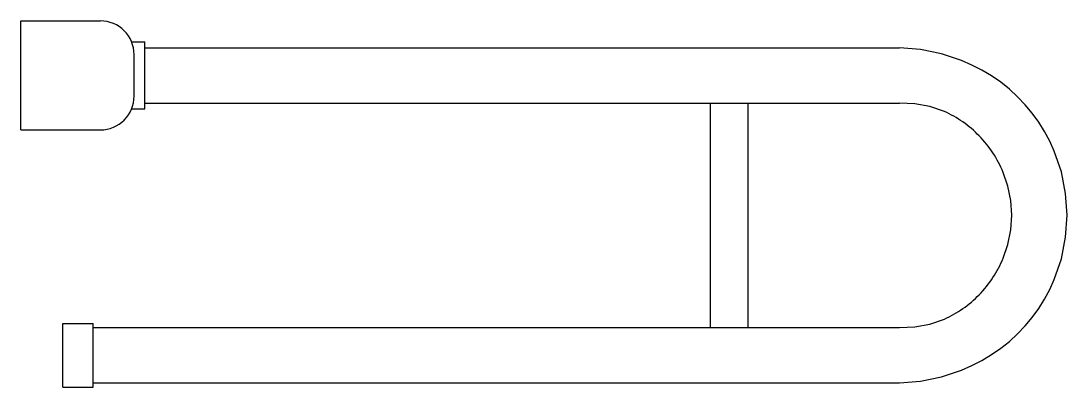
# Model space of a CAD drawing. Extents: x -0.088 to 0.536, y 72.945 to 73.164.
import ezdxf

# ---------------------------------------------------------------- set-up
doc = ezdxf.new("R2010")
doc.units = 0
doc.header["$LTSCALE"] = 0.224
doc.header["$MEASUREMENT"] = 0
doc.linetypes.add('CONTINU', pattern=[0])
doc.layers.get('0').update_dxf_attribs({"linetype": 'CONTINUOUS'})

msp = doc.modelspace()

# ---------------------------------------------------------------- linework, layer by layer
at = {"linetype": 'CONTINU'}
for points in [[(-0.08786, 73.16362), (-0.04036, 73.16362)], [(-0.08786, 73.09862), (-0.08786, 73.16362)], [(-0.02182, 73.15112), (-0.01402, 73.15112)], [(-0.01402, 73.11112), (-0.01402, 73.15112)], [(-0.01402, 73.14762), (0.43623, 73.14762)], [(0.53623, 73.04762), (0.53538, 73.06066), (0.53282, 73.0735), (0.52862, 73.08588), (0.52591, 73.09185), (0.52281, 73.09762), (0.51934, 73.10317), (0.51548, 73.1085), (0.51128, 73.11356), (0.50674, 73.11833), (0.50185, 73.12282), (0.49666, 73.12697), (0.49121, 73.13076), (0.48547, 73.13422), (0.4795, 73.1373), (0.47335, 73.14), (0.46132, 73.14404), (0.44888, 73.14662), (0.43623, 73.14762)], [(-0.02036, 73.11862), (-0.02036, 73.14361)], [(-0.01402, 73.11462), (0.43623, 73.11462)], [(0.32343, 72.98062), (0.32343, 73.11462)], [(0.34603, 72.98062), (0.34603, 73.11462)], [(-0.02182, 73.11112), (-0.01402, 73.11112)], [(-0.08786, 73.09862), (-0.04036, 73.09862)], [(0.43623, 72.94762), (0.44888, 72.94861), (0.46132, 72.95119), (0.47335, 72.95523), (0.4795, 72.95793), (0.48547, 72.96101), (0.49121, 72.96447), (0.49666, 72.96826), (0.50185, 72.97241), (0.50674, 72.9769), (0.51128, 72.98167), (0.51548, 72.98673), (0.51934, 72.99206), (0.52281, 72.99761), (0.52591, 73.00338), (0.52862, 73.00935), (0.53282, 73.02173), (0.53538, 73.03457), (0.53623, 73.04762)], [(-0.06277, 72.98312), (-0.04477, 72.98312)], [(-0.06277, 72.94512), (-0.06277, 72.98312)], [(-0.04477, 72.94512), (-0.04477, 72.98312)], [(-0.04477, 72.98062), (0.43623, 72.98062)], [(-0.06277, 72.94512), (-0.04477, 72.94512)], [(-0.04477, 72.94762), (0.43623, 72.94762)]]:
    msp.add_lwpolyline(points, dxfattribs=at)
for points in [[(-0.02036, 73.14361, 0.414219), (-0.04036, 73.16362)], [(-0.04036, 73.09862, 0.414219), (-0.02036, 73.11862)], [(0.50323, 73.04762), (0.50267, 73.05636), (0.50095, 73.06496), (0.49814, 73.07325, 0.095146), (0.48381, 73.09499, 0.047014), (0.47404, 73.10332, 0.051348), (0.46303, 73.10952), (0.45438, 73.11249), (0.44537, 73.11418), (0.43623, 73.11462)], [(0.43623, 72.98062), (0.44537, 72.98105), (0.45438, 72.98274), (0.46303, 72.98572, 0.051354), (0.47404, 72.99191, 0.047005), (0.48381, 73.00024, 0.09515), (0.49814, 73.02198), (0.50095, 73.03027), (0.50267, 73.03887), (0.50323, 73.04762)]]:
    msp.add_lwpolyline(points, format="xyb", dxfattribs=at)

doc.saveas('drawing.dxf')
